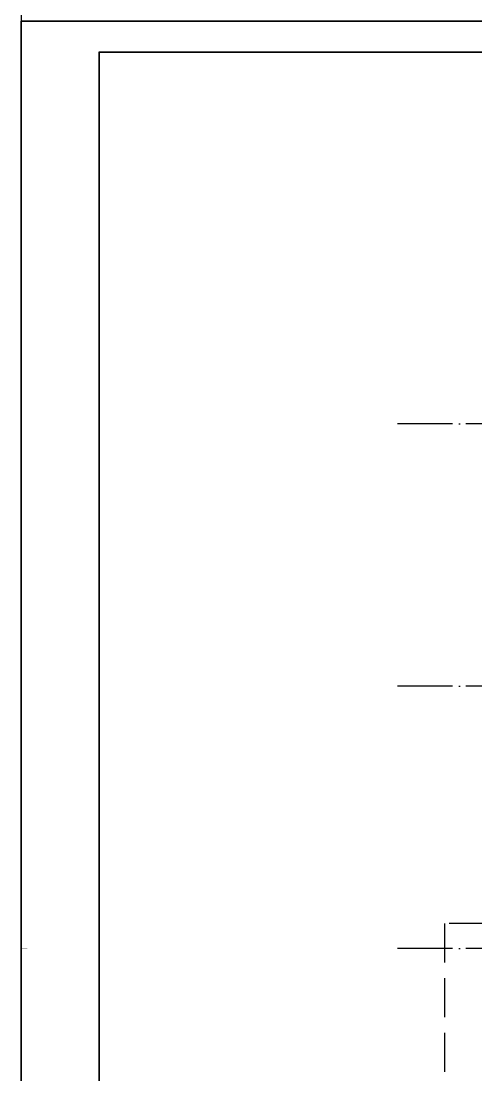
# Model space of a CAD drawing. Extents: x -292644 to 263613, y -713695 to 491457.
# Drawn here: x 93204 to 107765, y 12750 to 46500 of the extents above; entities that cross this region are included whole.
import ezdxf
from ezdxf.xclip import XClip

# ---------------------------------------------------------------- set-up
doc = ezdxf.new("R2010")
doc.units = 0
doc.header["$LTSCALE"] = 1000
doc.header["$MEASUREMENT"] = 0
for name, pattern in [('104-10 轴网$0$DOTE', [2.42, 2, -0.2, 0.02, -0.2]), ('X-104 8#10#平面_t3$0$109-34 轴网$0$L1$0$$AUDIT_BAD_LTYPE1', [0]), ('X-104 8#10#平面_t3$0$DASH', [0.35, 0.25, -0.1])]:
    doc.linetypes.add(name, pattern=pattern)
doc.layers.get('0').update_dxf_attribs({"linetype": 'CONTINUOUS'})
doc.layers.get('Defpoints').update_dxf_attribs({"linetype": 'CONTINUOUS'})
doc.layers.add('104-10 轴网$0$A_AXIS-轴线', color=36, linetype='104-10 轴网$0$DOTE')
doc.layers.add('X-104 8#10#平面_t3$0$A-O_屋面', color=201, linetype='CONTINUOUS')
doc.layers.add('8#楼幕墙$0$04-不打印_辅助线', color=165, linetype='CONTINUOUS', plot=False)

# ---------------------------------------------------------------- blocks, each defined once
blk = doc.blocks.new('图框-A1')
for points, const_width in [([(0, 0), (841, 0), (841, 594), (0, 594)], 0.05), ([(766, 584), (25, 584), (25, 10), (766, 10)], 0.5)]:
    blk.add_lwpolyline(points, close=True, dxfattribs=dict(const_width=const_width))
at = {"const_width": 0.05}
blk.add_lwpolyline([(0, 297), (2, 297)], dxfattribs=at)
blk = doc.blocks.new('104-10 轴网')
at = {"layer": '104-10 轴网$0$A_AXIS-轴线', "linetype": '104-10 轴网$0$DOTE'}
for p, q in [((168930, 33600), (113930, 33600)), ((168930, 25200), (113930, 25200)), ((168930, 16800), (113930, 16800))]:
    blk.add_line(p, q, dxfattribs=at)
at = {"layer": 'Defpoints'}
blk.add_lwpolyline([(104380, 45500), (178480, 45500), (178480, -11900), (104380, -11900)], close=True, dxfattribs=at)
blk = doc.blocks.new('104-8910 结构')
at = {"layer": 'Defpoints'}
blk.add_lwpolyline([(-19000, -118200), (61000, -118200), (61000, 41800), (-19000, 41800)], close=True, dxfattribs=at)
blk = doc.blocks.new('8#楼幕墙')
at = {"layer": '8#楼幕墙$0$04-不打印_辅助线'}
blk.add_lwpolyline([(-18550, -12900), (65550, -12900), (65550, 46500), (-18550, 46500)], close=True, dxfattribs=at)
blk = doc.blocks.new('X-104 8#10#平面_t3')
at = {"linetype": 'X-104 8#10#平面_t3$0$109-34 轴网$0$L1$0$$AUDIT_BAD_LTYPE1'}
blk.add_lwpolyline([(177307, 46500), (177307, -12900), (93207, -12900), (93207, 46500)], close=True, dxfattribs=at)
at = {"layer": 'X-104 8#10#平面_t3$0$A-O_屋面', "linetype": 'X-104 8#10#平面_t3$0$DASH', "ltscale": 5}
blk.add_lwpolyline([(136157, 37200), (124957, 37200), (124957, 30200), (119357, 30200), (119357, 28800), (108157, 28800), (108157, 17600), (106757, 17600), (106757, -3604), (106757, -3600), (120957, -3600), (120957, -2700), (131257, -2700), (131257, -800), (132157, -800), (132157, 11800), (139157, 11800)], dxfattribs=at)
at = {"linetype": 'X-104 8#10#平面_t3$0$109-34 轴网$0$L1$0$$AUDIT_BAD_LTYPE1'}
ref = blk.add_blockref('8#楼幕墙', (111757, 0), dxfattribs=at)
XClip(ref).set_block_clipping_path([(-18549.9999999995, -12899.9999999999), (65550.0000000003, 284100.0000000003)])
at = {"xscale": 100, "yscale": 100, "zscale": 100}
for p in [(93207, 46500), (93207, -12900)]:
    blk.add_blockref('图框-A1', p, dxfattribs=at)
at = {"linetype": 'X-104 8#10#平面_t3$0$109-34 轴网$0$L1$0$$AUDIT_BAD_LTYPE1'}
ref = blk.add_blockref('104-10 轴网', (-8673, 0), dxfattribs=at)
XClip(ref).set_block_clipping_path([(104379.5977508624, -11900), (178479.5977508624, 45500)])
ref = blk.add_blockref('104-8910 结构', (153887, -72700), dxfattribs=dict(at, rotation=180))
XClip(ref).set_block_clipping_path([(-15919.9999999996, -118200.0000000001), (58180.0000000003, -60800.0000000001)])

msp = doc.modelspace()

# ---------------------------------------------------------------- block references
msp.add_blockref('X-104 8#10#平面_t3', (0, 0))

doc.saveas('drawing.dxf')
